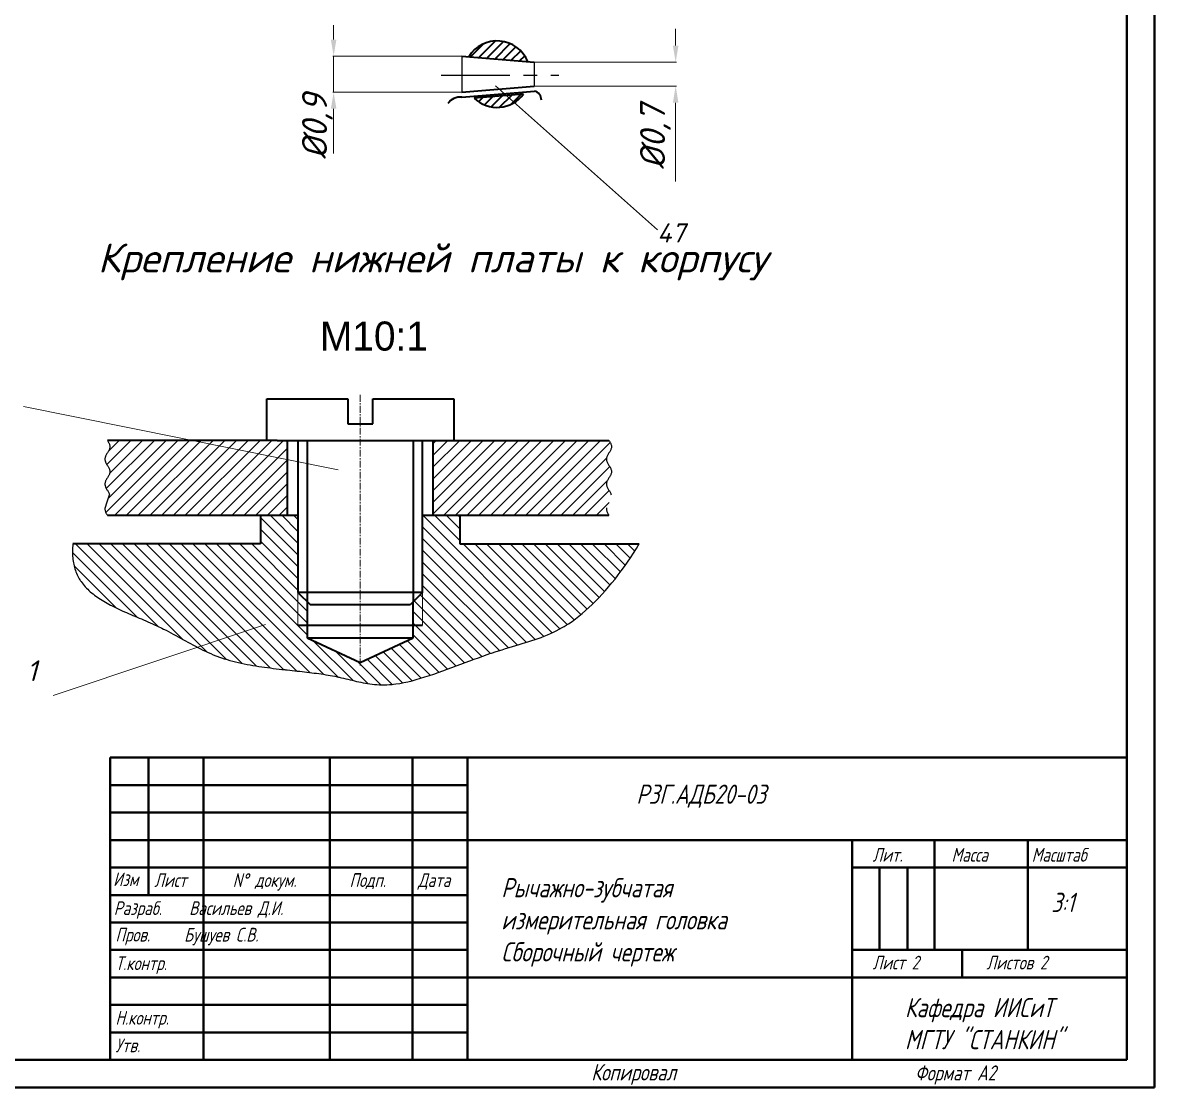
# Model space of a CAD drawing. Extents: x 1996 to 2593, y 74 to 494.
# Drawn here: x 2386.6 to 2592.5, y 73.6 to 267.3 of the extents above; entities that cross this region are included whole.
import ezdxf

# ---------------------------------------------------------------- set-up
doc = ezdxf.new("R2010")
doc.units = 0
doc.header["$MEASUREMENT"] = 0
for name, pattern in [('CENTER', [2, 1.25, -0.25, 0.25, -0.25]), ('THIN', [0]), ('WAVES', [0])]:
    doc.linetypes.add(name, pattern=pattern)
doc.layers.get('0').update_dxf_attribs({"linetype": 'CONTINUOUS'})
doc.layers.add('KONTUR', color=7, linetype='CONTINUOUS')
doc.layers.add('ОСНОВНОЙ', color=7, linetype='CONTINUOUS')
for name, color, linetype, lineweight in [('Основная', 7, 'CONTINUOUS', 40), ('текст', 7, 'CONTINUOUS', 30), ('тонкая', 7, 'CONTINUOUS', 20)]:
    doc.layers.add(name, color=color, linetype=linetype, lineweight=lineweight)
doc.styles.add('TEXT_4', font='', dxfattribs={"height": 3})
doc.styles.add('стиль1', font='romans.shx', dxfattribs={"width": 0.75, "oblique": 15, "height": 3.5})
doc.styles.get('TEXT_4').set_extended_font_data('T-FLEX Type A')

msp = doc.modelspace()

# ---------------------------------------------------------------- hatches: boundary and pattern name
at = {"lineweight": 35}
h = msp.add_hatch(dxfattribs=at)
h.set_pattern_fill('ANSI31', color=0, scale=9.066391, style=0)
h.set_pattern_definition([(45, (1441.4233, -140.569), (-0.8013633, 0.8013633), [])])
h.paths.add_polyline_path([(2467.79222, 261.10867), (2478.53914, 260.2119, 0.614475514)])
h.paths.add_polyline_path([(2477.76743, 254.30352), (2468.77902, 253.5535, 0.447914096)])

# ---------------------------------------------------------------- linework, layer by layer
at = {"color": 0, "lineweight": 15}
for p, q in [((2443.20696, 264.23635), (2443.20696, 266.84838)), ((2505.43705, 263.13571), (2505.43705, 266.15784)), ((2466.48007, 261.21422), (2443.07096, 261.21422)), ((2443.20696, 261.21422), (2443.20696, 254.66342)), ((2479.76465, 260.11358), (2505.57305, 260.11358)), ((2479.76465, 255.76405), (2505.57305, 255.76405)), ((2466.48007, 254.66342), (2443.07096, 254.66342)), ((2443.20696, 251.64129), (2443.20696, 243.48316)), ((2505.43705, 252.74192), (2505.43705, 238.42377))]:
    msp.add_line(p, q, dxfattribs=at)
at = {"color": 0, "lineweight": 35}
for p, q in [((2466.52729, 261.21422), (2479.71743, 260.11358)), ((2466.52729, 254.66342), (2479.71743, 255.76405)), ((2466.53787, 253.74637), (2479.72801, 254.84701)), ((2477.76743, 254.30352), (2468.77902, 253.5535))]:
    msp.add_line(p, q, dxfattribs=at)
at = {"color": 0}
for p, q in [((2466.52729, 261.21422), (2466.52729, 254.66342)), ((2479.71743, 260.11358), (2479.71743, 255.76405))]:
    msp.add_line(p, q, dxfattribs=at)
at = {"linetype": 'CENTER', "ltscale": 10}
msp.add_line((2462.75249, 257.73345), (2484.18068, 257.73345), dxfattribs=at)
at = {"lineweight": 15}
for p, q in [((2472.63982, 255.83515), (2502.11185, 229.5797)), ((2444.04, 185.93356), (2386.7989, 197.46528)), ((2430.80357, 157.79476), (2392.16811, 144.86464))]:
    msp.add_line(p, q, dxfattribs=at)
at = {"color": 7, "linetype": 'Continuous'}
for p, q in [((2395.69811, 171.48102), (2395.69101, 171.16124)), ((2395.69101, 171.16124), (2395.69132, 170.84537)), ((2395.71251, 171.80468), (2395.69811, 171.48102)), ((2395.73413, 172.1322), (2395.71251, 171.80468)), ((2395.75328, 172.3531), (2395.73413, 172.1322)), ((2395.76402, 172.46419), (2395.75328, 172.3531)), ((2497.74835, 170.76683), (2498.28698, 171.60699)), ((2498.28698, 171.60699), (2498.64212, 172.17689)), ((2498.64212, 172.17689), (2498.81867, 172.46419)), ((2395.69132, 170.84537), (2395.69914, 170.53341)), ((2395.69914, 170.53341), (2395.71457, 170.22541)), ((2395.71457, 170.22541), (2395.7377, 169.92138)), ((2395.7377, 169.92138), (2395.76864, 169.62134)), ((2395.76864, 169.62134), (2395.80749, 169.32531)), ((2395.80749, 169.32531), (2395.85434, 169.03332)), ((2395.85434, 169.03332), (2395.9093, 168.7454)), ((2496.0983, 168.34021), (2496.65386, 169.13286)), ((2496.65386, 169.13286), (2497.20393, 169.94193)), ((2497.20393, 169.94193), (2497.74835, 170.76683)), ((2395.9093, 168.7454), (2395.97245, 168.46155)), ((2395.97245, 168.46155), (2396.04392, 168.18181)), ((2396.04392, 168.18181), (2396.12378, 167.90619)), ((2396.12378, 167.90619), (2396.21214, 167.63473)), ((2396.21214, 167.63473), (2396.30911, 167.36744)), ((2396.30911, 167.36744), (2396.41478, 167.10434)), ((2396.41478, 167.10434), (2396.52925, 166.84546)), ((2396.52925, 166.84546), (2396.65261, 166.59082)), ((2494.40009, 166.06651), (2494.97127, 166.80646)), ((2494.97127, 166.80646), (2495.53738, 167.56455)), ((2495.53738, 167.56455), (2496.0983, 168.34021)), ((2396.65261, 166.59082), (2396.78498, 166.34044)), ((2396.78498, 166.34044), (2396.92644, 166.09434)), ((2396.92644, 166.09434), (2397.02688, 165.93315)), ((2397.02688, 165.93315), (2397.07865, 165.85327)), ((2397.07865, 165.85327), (2397.13319, 165.76913)), ((2397.13319, 165.76913), (2397.2457, 165.60243)), ((2397.2457, 165.60243), (2397.42447, 165.35712)), ((2397.42447, 165.35712), (2397.61291, 165.11647)), ((2397.61291, 165.11647), (2397.81069, 164.8804)), ((2397.81069, 164.8804), (2398.01748, 164.64885)), ((2493.24316, 164.64338), (2493.82401, 165.34529)), ((2493.82401, 165.34529), (2494.40009, 166.06651)), ((2398.01748, 164.64885), (2398.23297, 164.42173)), ((2398.23297, 164.42173), (2398.45682, 164.19897)), ((2398.45682, 164.19897), (2398.68872, 163.98051)), ((2398.68872, 163.98051), (2398.92833, 163.76626)), ((2398.92833, 163.76626), (2399.17533, 163.55615)), ((2399.17533, 163.55615), (2399.42939, 163.35012)), ((2399.42939, 163.35012), (2399.6902, 163.14808)), ((2399.6902, 163.14808), (2399.95742, 162.94997)), ((2399.95742, 162.94997), (2400.23073, 162.75571)), ((2400.23073, 162.75571), (2400.50981, 162.56522)), ((2491.4735, 162.65922), (2492.06776, 163.29977)), ((2492.06776, 163.29977), (2492.65769, 163.96134)), ((2492.65769, 163.96134), (2493.24316, 164.64338)), ((2400.50981, 162.56522), (2400.79432, 162.37843)), ((2400.79432, 162.37843), (2401.08395, 162.19528)), ((2401.08395, 162.19528), (2401.37836, 162.01568)), ((2401.37836, 162.01568), (2401.67724, 161.83956)), ((2401.67724, 161.83956), (2401.98026, 161.66686)), ((2401.98026, 161.66686), (2402.28709, 161.49748)), ((2402.28709, 161.49748), (2402.59741, 161.33137)), ((2402.59741, 161.33137), (2402.80639, 161.22276)), ((2402.80639, 161.22276), (2402.91136, 161.16897)), ((2402.91136, 161.16897), (2403.0313, 161.10751)), ((2403.0313, 161.10751), (2403.27241, 160.98595)), ((2403.27241, 160.98595), (2403.63761, 160.80727)), ((2403.63761, 160.80727), (2404.00618, 160.63184)), ((2404.00618, 160.63184), (2404.37794, 160.45925)), ((2489.05614, 160.31897), (2489.66624, 160.86959)), ((2489.66624, 160.86959), (2490.27259, 161.44356)), ((2490.27259, 161.44356), (2490.87506, 162.0403)), ((2490.87506, 162.0403), (2491.4735, 162.65922)), ((2404.37794, 160.45925), (2404.75275, 160.28911)), ((2404.75275, 160.28911), (2405.13041, 160.12101)), ((2405.13041, 160.12101), (2405.51078, 159.95453)), ((2405.51078, 159.95453), (2405.89368, 159.78927)), ((2405.89368, 159.78927), (2406.27893, 159.62483)), ((2406.27893, 159.62483), (2406.66639, 159.4608)), ((2406.66639, 159.4608), (2407.05586, 159.29677)), ((2407.05586, 159.29677), (2407.4472, 159.13234)), ((2407.4472, 159.13234), (2407.84023, 158.9671)), ((2407.84023, 158.9671), (2408.23479, 158.80064)), ((2408.23479, 158.80064), (2408.6307, 158.63255)), ((2408.6307, 158.63255), (2409.02779, 158.46244)), ((2486.58133, 158.36149), (2487.20491, 158.81295)), ((2487.20491, 158.81295), (2487.82533, 159.29007)), ((2487.82533, 159.29007), (2488.44246, 159.79227)), ((2488.44246, 159.79227), (2489.05614, 160.31897)), ((2409.02779, 158.46244), (2409.42591, 158.28988)), ((2409.42591, 158.28988), (2409.82488, 158.11449)), ((2409.82488, 158.11449), (2410.22454, 157.93585)), ((2410.22454, 157.93585), (2410.62472, 157.75354)), ((2410.62472, 157.75354), (2411.02524, 157.56718)), ((2411.02524, 157.56718), (2411.42595, 157.37635)), ((2411.42595, 157.37635), (2411.6931, 157.24588)), ((2411.6931, 157.24588), (2411.82664, 157.17976)), ((2411.82664, 157.17976), (2411.97284, 157.10738)), ((2411.97284, 157.10738), (2412.26516, 156.96052)), ((2412.26516, 156.96052), (2412.70368, 156.73459)), ((2412.70368, 156.73459), (2413.14242, 156.50372)), ((2413.14242, 156.50372), (2413.58159, 156.2686)), ((2483.17864, 156.38418), (2483.71933, 156.64829)), ((2483.71933, 156.64829), (2484.25709, 156.92795)), ((2484.25709, 156.92795), (2484.79227, 157.22448)), ((2484.79227, 157.22448), (2485.14754, 157.43427)), ((2485.14754, 157.43427), (2485.32486, 157.54242)), ((2485.32486, 157.54242), (2485.53512, 157.67066)), ((2485.53512, 157.67066), (2485.95475, 157.93627)), ((2485.95475, 157.93627), (2486.58133, 158.36149)), ((2413.58159, 156.2686), (2414.02141, 156.02994)), ((2414.02141, 156.02994), (2414.46207, 155.78842)), ((2414.46207, 155.78842), (2414.90379, 155.54475)), ((2414.90379, 155.54475), (2415.34676, 155.29961)), ((2415.34676, 155.29961), (2415.7912, 155.0537)), ((2415.7912, 155.0537), (2416.23731, 154.80772)), ((2416.23731, 154.80772), (2416.68529, 154.56236)), ((2416.68529, 154.56236), (2417.13536, 154.31832)), ((2477.53782, 154.31051), (2478.12603, 154.49108)), ((2478.12603, 154.49108), (2478.70798, 154.67412)), ((2478.70798, 154.67412), (2479.28402, 154.86093)), ((2479.28402, 154.86093), (2479.85448, 155.05282)), ((2479.85448, 155.05282), (2480.4197, 155.2511)), ((2480.4197, 155.2511), (2480.97999, 155.45708)), ((2480.97999, 155.45708), (2481.5357, 155.67207)), ((2481.5357, 155.67207), (2482.08716, 155.89738)), ((2482.08716, 155.89738), (2482.63469, 156.13431)), ((2482.63469, 156.13431), (2483.17864, 156.38418)), ((2417.13536, 154.31832), (2417.58772, 154.07629)), ((2417.58772, 154.07629), (2418.04257, 153.83697)), ((2418.04257, 153.83697), (2418.50012, 153.60105)), ((2418.50012, 153.60105), (2418.96057, 153.36923)), ((2418.96057, 153.36923), (2419.42414, 153.14221)), ((2419.42414, 153.14221), (2419.89103, 152.92067)), ((2419.89103, 152.92067), (2420.36144, 152.70532)), ((2420.36144, 152.70532), (2420.83559, 152.49684)), ((2420.83559, 152.49684), (2421.31366, 152.29594)), ((2471.13859, 152.31789), (2471.652, 152.49324)), ((2471.652, 152.49324), (2471.9066, 152.57857)), ((2471.9066, 152.57857), (2472.12797, 152.65276)), ((2472.12797, 152.65276), (2472.56754, 152.79762)), ((2472.56754, 152.79762), (2473.21766, 153.00559)), ((2473.21766, 153.00559), (2473.85887, 153.20555)), ((2473.85887, 153.20555), (2474.49152, 153.39882)), ((2474.49152, 153.39882), (2475.11593, 153.5867)), ((2475.11593, 153.5867), (2475.73243, 153.7705)), ((2475.73243, 153.7705), (2476.34136, 153.95153)), ((2476.34136, 153.95153), (2476.94305, 154.1311)), ((2476.94305, 154.1311), (2477.53782, 154.31051)), ((2421.31366, 152.29594), (2421.79589, 152.10331)), ((2421.79589, 152.10331), (2422.12027, 151.98087)), ((2422.12027, 151.98087), (2422.28321, 151.92125)), ((2422.28321, 151.92125), (2422.44985, 151.86029)), ((2422.44985, 151.86029), (2422.78469, 151.74174)), ((2422.78469, 151.74174), (2423.29136, 151.57362)), ((2423.29136, 151.57362), (2423.80206, 151.4148)), ((2423.80206, 151.4148), (2424.31641, 151.26489)), ((2424.31641, 151.26489), (2424.83407, 151.12348)), ((2424.83407, 151.12348), (2425.35465, 150.99019)), ((2425.35465, 150.99019), (2425.87779, 150.8646)), ((2425.87779, 150.8646), (2426.40312, 150.74633)), ((2426.40312, 150.74633), (2426.93028, 150.63498)), ((2426.93028, 150.63498), (2427.4589, 150.53014)), ((2427.4589, 150.53014), (2427.98861, 150.43141)), ((2427.98861, 150.43141), (2428.51905, 150.33841)), ((2428.51905, 150.33841), (2429.04985, 150.25073)), ((2465.51215, 150.24583), (2466.33129, 150.55304)), ((2466.33129, 150.55304), (2467.14766, 150.85974)), ((2467.14766, 150.85974), (2467.95985, 151.16399)), ((2467.95985, 151.16399), (2468.76645, 151.46387)), ((2468.76645, 151.46387), (2469.56605, 151.75744)), ((2469.56605, 151.75744), (2470.35723, 152.04275)), ((2470.35723, 152.04275), (2471.13859, 152.31789)), ((2429.04985, 150.25073), (2429.58064, 150.16797)), ((2429.58064, 150.16797), (2430.11105, 150.08974)), ((2430.11105, 150.08974), (2430.64072, 150.01563)), ((2430.64072, 150.01563), (2431.16928, 149.94525)), ((2431.16928, 149.94525), (2431.69636, 149.8782)), ((2431.69636, 149.8782), (2432.22161, 149.81408)), ((2432.22161, 149.81408), (2432.74464, 149.75249)), ((2432.74464, 149.75249), (2433.26509, 149.69304)), ((2433.26509, 149.69304), (2433.7826, 149.63532)), ((2433.7826, 149.63532), (2434.1254, 149.59774)), ((2434.1254, 149.59774), (2434.29618, 149.5791)), ((2434.29618, 149.5791), (2434.4508, 149.56223)), ((2434.4508, 149.56223), (2434.75902, 149.52875)), ((2434.75902, 149.52875), (2435.21837, 149.47908)), ((2435.21837, 149.47908), (2435.67477, 149.42976)), ((2435.67477, 149.42976), (2436.12825, 149.3806)), ((2436.12825, 149.3806), (2436.57885, 149.33137)), ((2436.57885, 149.33137), (2437.02658, 149.28186)), ((2437.02658, 149.28186), (2437.4715, 149.23188)), ((2437.4715, 149.23188), (2437.91361, 149.18122)), ((2437.91361, 149.18122), (2438.35297, 149.12965)), ((2438.35297, 149.12965), (2438.7896, 149.07698)), ((2438.7896, 149.07698), (2439.22353, 149.02301)), ((2439.22353, 149.02301), (2439.6548, 148.96751)), ((2439.6548, 148.96751), (2440.08343, 148.91028)), ((2440.08343, 148.91028), (2440.50946, 148.85111)), ((2440.50946, 148.85111), (2440.93291, 148.78981)), ((2440.93291, 148.78981), (2441.35383, 148.72614)), ((2441.35383, 148.72614), (2441.77224, 148.65992)), ((2441.77224, 148.65992), (2442.18818, 148.59093)), ((2442.18818, 148.59093), (2442.60167, 148.51896)), ((2442.60167, 148.51896), (2443.01274, 148.44381)), ((2443.01274, 148.44381), (2443.42144, 148.36526)), ((2443.42144, 148.36526), (2443.82779, 148.28311)), ((2443.82779, 148.28311), (2444.09714, 148.2258)), ((2459.8194, 148.24359), (2460.61835, 148.5002)), ((2460.61835, 148.5002), (2461.42442, 148.76985)), ((2461.42442, 148.76985), (2462.2362, 149.05059)), ((2462.2362, 149.05059), (2463.05227, 149.34049)), ((2463.05227, 149.34049), (2463.87123, 149.63762)), ((2463.87123, 149.63762), (2464.69166, 149.94005)), ((2464.69166, 149.94005), (2465.51215, 150.24583)), ((2444.09714, 148.2258), (2444.23144, 148.19648)), ((2444.23144, 148.19648), (2444.36359, 148.16762)), ((2444.36359, 148.16762), (2444.62715, 148.10862)), ((2444.62715, 148.10862), (2445.02081, 148.01707)), ((2445.02081, 148.01707), (2445.41334, 147.92332)), ((2445.41334, 147.92332), (2445.80527, 147.82823)), ((2445.80527, 147.82823), (2446.19715, 147.73264)), ((2446.19715, 147.73264), (2446.5895, 147.63741)), ((2446.5895, 147.63741), (2446.98288, 147.54337)), ((2446.98288, 147.54337), (2447.37781, 147.45138)), ((2447.37781, 147.45138), (2447.77484, 147.36229)), ((2447.77484, 147.36229), (2448.17451, 147.27695)), ((2448.17451, 147.27695), (2448.57735, 147.1962)), ((2448.57735, 147.1962), (2448.98391, 147.12089)), ((2448.98391, 147.12089), (2449.39472, 147.05187)), ((2449.39472, 147.05187), (2449.81032, 146.98999)), ((2449.81032, 146.98999), (2450.23125, 146.9361)), ((2450.23125, 146.9361), (2450.65805, 146.89105)), ((2450.65805, 146.89105), (2451.09125, 146.85568)), ((2451.09125, 146.85568), (2451.53141, 146.83084)), ((2451.53141, 146.83084), (2451.97904, 146.81739)), ((2451.97904, 146.81739), (2452.43471, 146.81616)), ((2452.43471, 146.81616), (2452.89893, 146.82802)), ((2452.89893, 146.82802), (2453.37226, 146.8538)), ((2453.37226, 146.8538), (2453.69424, 146.88084)), ((2453.69424, 146.88084), (2453.85692, 146.89696)), ((2453.85692, 146.89696), (2454.084, 146.91947)), ((2454.084, 146.91947), (2454.54476, 146.97462)), ((2454.54476, 146.97462), (2455.25432, 147.08586)), ((2455.25432, 147.08586), (2455.98089, 147.22367)), ((2455.98089, 147.22367), (2456.72305, 147.38612)), ((2456.72305, 147.38612), (2457.47939, 147.57127)), ((2457.47939, 147.57127), (2458.24851, 147.77718)), ((2458.24851, 147.77718), (2459.02898, 148.00194)), ((2459.02898, 148.00194), (2459.8194, 148.24359))]:
    msp.add_line(p, q, dxfattribs=at)
at = {"lineweight": 40}
for p, q in [((2467.53772, 128.56982), (2402.53772, 128.56982)), ((2467.53772, 123.56982), (2402.53772, 123.56982)), ((2467.53772, 113.56982), (2402.53772, 113.56982)), ((2467.53772, 108.56982), (2402.53772, 108.56982)), ((2537.53772, 78.56982), (2537.53772, 78.56982))]:
    msp.add_line(p, q, dxfattribs=at)
at = {"color": 0, "lineweight": 35}
for centre, radius, start, end in [((2472.93859, 257.93882), 6.04426, 22.0906591, 148.3694854), ((2466.21819, 251.11012), 2.65557, 83.0857804, 146.7675904), ((2472.93859, 257.93882), 6.04426, 226.5133672, 323.0264883), ((2479.3741, 253.24934), 1.6364, 358.0131785, 77.5099086)]:
    msp.add_arc(centre, radius, start, end, dxfattribs=at)
at = {"color": 0, "lineweight": 15}
for points in [[(2442.70327, 264.23635), (2443.71065, 264.23635), (2443.20696, 261.21422)], [(2504.93336, 263.13571), (2505.94074, 263.13571), (2505.43705, 260.11358)], [(2504.93336, 252.74192), (2505.94074, 252.74192), (2505.43705, 255.76405)], [(2442.70327, 251.64129), (2443.71065, 251.64129), (2443.20696, 254.66342)]]:
    msp.add_solid(points, dxfattribs=at)
at = {"layer": 'KONTUR', "lineweight": 40}
for p, q in [((2592.53772, 493.56982), (2592.53772, 73.56982)), ((2592.53772, 73.56982), (1995.53772, 73.56982))]:
    msp.add_line(p, q, dxfattribs=at)
at = {"layer": 'Основная', "lineweight": 40}
for p, q in [((2587.53772, 78.56982), (2587.53772, 488.56982)), ((2587.53772, 133.56982), (2402.53772, 133.56982)), ((2442.53772, 78.56982), (2442.53772, 133.56982)), ((2457.53772, 133.56982), (2457.53772, 78.56982)), ((2467.53772, 133.56982), (2467.53772, 78.56982)), ((2402.53772, 118.56982), (2587.53772, 118.56982)), ((2537.53772, 118.56982), (2537.53772, 78.56982)), ((2552.53772, 118.56982), (2552.53772, 98.56982)), ((2569.53772, 118.56982), (2569.53772, 98.56982)), ((2537.53772, 113.56982), (2587.53772, 113.56982)), ((2587.53772, 98.56982), (2537.53772, 98.56982)), ((2557.53772, 98.56982), (2557.53772, 93.56982)), ((2587.53772, 93.56982), (2467.53772, 93.56982)), ((2587.53772, 78.56982), (2003.53772, 78.56982))]:
    msp.add_line(p, q, dxfattribs=at)
at = {"layer": 'Основная'}
for p, q in [((2402.53772, 133.56982), (2402.53772, 78.56982)), ((2409.53772, 108.56982), (2409.53772, 133.56982)), ((2419.53772, 133.56982), (2419.53772, 78.56982))]:
    msp.add_line(p, q, dxfattribs=at)
at = {"layer": 'ОСНОВНОЙ', "color": 7, "linetype": 'Continuous', "lineweight": 35}
for p, q in [((2431.04739, 198.83227), (2445.78028, 198.83227)), ((2431.04739, 191.27695), (2431.04739, 198.83227)), ((2445.78028, 198.83227), (2445.78028, 194.29908)), ((2450.31347, 198.83227), (2465.04636, 198.83227)), ((2450.31347, 194.29908), (2450.31347, 198.83227)), ((2465.04636, 198.83227), (2465.04636, 191.27695)), ((2445.78028, 194.29908), (2450.31347, 194.29908)), ((2432.93622, 191.27695), (2402.03494, 191.27695)), ((2432.93622, 191.27695), (2463.15753, 191.27695)), ((2434.82506, 177.67736), (2434.82506, 191.27695)), ((2436.71389, 191.27695), (2436.71389, 163.62445)), ((2459.37987, 163.62445), (2459.37987, 191.27695)), ((2461.2687, 191.27695), (2461.2687, 177.67736)), ((2463.15753, 191.27695), (2493.30328, 191.27695)), ((2402.03494, 177.67736), (2429.91409, 177.67736)), ((2429.91409, 177.67736), (2432.93622, 177.67736)), ((2429.91409, 177.67736), (2429.91409, 172.46419)), ((2432.93622, 177.67736), (2436.71389, 177.67736)), ((2459.37987, 177.67736), (2463.15753, 177.67736)), ((2463.15753, 177.67736), (2466.17966, 177.67736)), ((2466.17966, 177.67736), (2493.30328, 177.67736)), ((2466.17966, 177.67736), (2466.17966, 172.46419)), ((2429.91409, 172.46419), (2395.76402, 172.46419)), ((2466.17966, 172.46419), (2498.81867, 172.46419)), ((2459.37987, 163.62445), (2436.71389, 163.62445)), ((2436.71389, 163.62445), (2438.98049, 161.35786)), ((2459.37987, 163.62445), (2457.11327, 161.35786)), ((2438.41384, 161.92451), (2438.41384, 155.38915)), ((2457.11327, 161.35786), (2438.98049, 161.35786)), ((2457.67992, 155.38915), (2457.67992, 161.92451)), ((2438.41384, 155.38915), (2448.04688, 150.89719)), ((2438.41384, 155.38915), (2457.67992, 155.38915)), ((2448.04688, 150.89719), (2457.67992, 155.38915))]:
    msp.add_line(p, q, dxfattribs=at)
at = {"layer": 'ОСНОВНОЙ', "color": 7, "linetype": 'CENTER', "lineweight": 15}
msp.add_line((2448.04688, 199.58781), (2448.04688, 150.14165), dxfattribs=at)
at = {"layer": 'ОСНОВНОЙ', "color": 7, "linetype": 'Continuous'}
for p, q in [((2401.74974, 178.16995), (2414.85674, 191.27695)), ((2401.83915, 182.53329), (2410.58281, 191.27695)), ((2401.93559, 186.90367), (2406.30887, 191.27695)), ((2402.15004, 180.70721), (2412.71977, 191.27695)), ((2402.23447, 189.33951), (2404.1719, 191.27695)), ((2402.43861, 185.26972), (2408.44584, 191.27695)), ((2403.39413, 177.67736), (2416.99371, 191.27695)), ((2405.53109, 177.67736), (2419.13068, 191.27695)), ((2407.66806, 177.67736), (2421.26765, 191.27695)), ((2409.80503, 177.67736), (2423.40462, 191.27695)), ((2411.942, 177.67736), (2425.54159, 191.27695)), ((2414.07897, 177.67736), (2427.67856, 191.27695)), ((2416.21594, 177.67736), (2429.81553, 191.27695)), ((2418.35291, 177.67736), (2431.9525, 191.27695)), ((2420.48988, 177.67736), (2434.08946, 191.27695)), ((2422.62685, 177.67736), (2434.82506, 189.87557)), ((2461.2687, 188.53862), (2464.00703, 191.27695)), ((2461.2687, 186.40165), (2466.144, 191.27695)), ((2461.2687, 184.26468), (2468.28097, 191.27695)), ((2461.2687, 182.12771), (2470.41794, 191.27695)), ((2461.2687, 179.99074), (2472.5549, 191.27695)), ((2461.2687, 177.85377), (2474.69187, 191.27695)), ((2461.2687, 190.67558), (2461.87006, 191.27695)), ((2463.22926, 177.67736), (2476.82884, 191.27695)), ((2465.36622, 177.67736), (2478.96581, 191.27695)), ((2467.50319, 177.67736), (2481.10278, 191.27695)), ((2469.64016, 177.67736), (2483.23975, 191.27695)), ((2471.77713, 177.67736), (2485.37672, 191.27695)), ((2473.9141, 177.67736), (2487.51369, 191.27695)), ((2476.05107, 177.67736), (2489.65066, 191.27695)), ((2478.18804, 177.67736), (2491.78763, 191.27695)), ((2480.32501, 177.67736), (2493.53541, 190.88776)), ((2424.76382, 177.67736), (2434.82506, 187.7423)), ((2482.46198, 177.67736), (2492.86937, 188.08475)), ((2426.90078, 177.67736), (2434.82506, 185.60163)), ((2484.59894, 177.67736), (2493.44159, 186.52)), ((2429.03775, 177.67736), (2434.82506, 183.46466)), ((2486.73591, 177.67736), (2492.99522, 183.93667)), ((2431.17472, 177.67736), (2434.82506, 181.32769)), ((2431.17472, 177.67736), (2434.82506, 181.32769)), ((2488.87288, 177.67736), (2493.34285, 182.14732)), ((2433.31169, 177.67736), (2434.82506, 179.19073)), ((2491.00985, 177.67736), (2493.34814, 180.01565)), ((2436.71389, 170.45991), (2429.91409, 177.2597)), ((2436.71389, 172.59688), (2431.63341, 177.67736)), ((2436.71389, 174.73385), (2433.77037, 177.67736)), ((2436.71389, 176.87082), (2435.90734, 177.67736)), ((2481.45176, 155.6396), (2459.414, 177.67736)), ((2466.17966, 173.04867), (2461.55097, 177.67736)), ((2466.17966, 175.18564), (2463.68794, 177.67736)), ((2466.17966, 177.32261), (2465.82491, 177.67736)), ((2493.14682, 177.67736), (2493.24306, 177.7736)), ((2436.71389, 168.32294), (2429.91409, 175.12273)), ((2479.88934, 155.06505), (2459.37987, 175.57453)), ((2436.71389, 166.18597), (2429.91409, 172.98576)), ((2478.27841, 154.53901), (2459.37987, 173.43756)), ((2411.24659, 157.46177), (2396.24417, 172.46419)), ((2415.79214, 155.05318), (2398.38114, 172.46419)), ((2420.20566, 152.77663), (2400.51811, 172.46419)), ((2423.66041, 151.45885), (2402.65508, 172.46419)), ((2426.53849, 150.71774), (2404.79205, 172.46419)), ((2429.15958, 150.23362), (2406.92902, 172.46419)), ((2431.6455, 149.88467), (2409.06598, 172.46419)), ((2434.0625, 149.60463), (2411.20295, 172.46419)), ((2436.45973, 149.34438), (2413.33992, 172.46419)), ((2438.87467, 149.0664), (2415.47689, 172.46419)), ((2441.35156, 148.72649), (2417.61386, 172.46419)), ((2443.96004, 148.25497), (2419.75083, 172.46419)), ((2438.41384, 155.93815), (2421.8878, 172.46419)), ((2438.41384, 158.07512), (2424.02477, 172.46419)), ((2438.41384, 160.21208), (2426.16174, 172.46419)), ((2436.71389, 164.049), (2428.2987, 172.46419)), ((2476.63985, 154.04061), (2459.37987, 171.30059)), ((2482.94944, 156.27889), (2466.76414, 172.46419)), ((2484.37308, 156.99222), (2468.90111, 172.46419)), ((2485.71669, 157.78558), (2471.03808, 172.46419)), ((2486.98529, 158.65395), (2473.17505, 172.46419)), ((2488.18966, 159.58655), (2475.31202, 172.46419)), ((2489.33896, 160.57421), (2477.44899, 172.46419)), ((2490.44039, 161.60976), (2479.58596, 172.46419)), ((2491.49967, 162.68744), (2481.72293, 172.46419)), ((2492.51866, 163.80542), (2483.8599, 172.46419)), ((2493.5033, 164.95775), (2485.99687, 172.46419)), ((2494.45734, 166.14068), (2488.13383, 172.46419)), ((2495.38051, 167.35448), (2490.2708, 172.46419)), ((2496.27691, 168.59505), (2492.40777, 172.46419)), ((2497.14851, 169.86042), (2494.54474, 172.46419)), ((2497.99474, 171.15115), (2496.68171, 172.46419)), ((2407.43314, 159.13825), (2395.69129, 170.8801)), ((2474.9936, 153.54989), (2459.37987, 169.16362)), ((2403.61714, 160.81728), (2395.97234, 168.46208)), ((2473.35736, 153.04916), (2459.37987, 167.02665)), ((2471.74511, 152.52444), (2459.37987, 164.88968)), ((2470.1607, 151.97188), (2458.944, 163.18858)), ((2468.59535, 151.40026), (2457.87551, 162.1201)), ((2467.03953, 150.81912), (2457.67992, 160.17872)), ((2465.4857, 150.23597), (2457.67992, 158.04175)), ((2446.75387, 147.59812), (2439.44252, 154.90947)), ((2462.35496, 149.09278), (2456.57419, 154.87354)), ((2463.92665, 149.65805), (2457.67992, 155.90479)), ((2449.44449, 147.04446), (2443.44664, 153.04231)), ((2457.46828, 147.56855), (2452.20205, 152.83478)), ((2459.13841, 148.03539), (2453.65943, 153.51436)), ((2460.76238, 148.54838), (2455.11681, 154.19395)), ((2451.80325, 146.82267), (2447.45076, 151.17516)), ((2453.86512, 146.89777), (2449.28729, 151.4756)), ((2455.72477, 147.17509), (2450.74467, 152.15519))]:
    msp.add_line(p, q, dxfattribs=at)
at = {"layer": 'ОСНОВНОЙ', "color": 7, "linetype": 'WAVES'}
for p, q in [((2402.03494, 191.27695), (2402.10586, 191.16362)), ((2402.10586, 191.16362), (2402.17502, 191.05029)), ((2402.17502, 191.05029), (2402.24074, 190.93696)), ((2402.24074, 190.93696), (2402.3014, 190.82363)), ((2402.3014, 189.46367), (2402.24074, 189.35034)), ((2402.3014, 190.82363), (2402.35549, 190.7103)), ((2402.35549, 189.577), (2402.3014, 189.46367)), ((2402.35549, 190.7103), (2402.40168, 190.59697)), ((2402.40168, 189.69033), (2402.35549, 189.577)), ((2402.40168, 190.59697), (2402.43885, 190.48364)), ((2402.43885, 189.80366), (2402.40168, 189.69033)), ((2402.43885, 190.48364), (2402.46607, 190.37031)), ((2402.46607, 189.91699), (2402.43885, 189.80366)), ((2402.46607, 190.37031), (2402.48268, 190.25698)), ((2402.48268, 190.03032), (2402.46607, 189.91699)), ((2402.48268, 190.25698), (2402.48826, 190.14365)), ((2402.48826, 190.14365), (2402.48268, 190.03032)), ((2493.30328, 191.27695), (2493.37419, 191.16362)), ((2493.37419, 191.16362), (2493.44336, 191.05029)), ((2493.44336, 191.05029), (2493.50908, 190.93696)), ((2493.50908, 190.93696), (2493.56973, 190.82363)), ((2493.56973, 189.46367), (2493.50908, 189.35034)), ((2493.56973, 190.82363), (2493.62383, 190.7103)), ((2493.62383, 189.577), (2493.56973, 189.46367)), ((2493.62383, 190.7103), (2493.67002, 190.59697)), ((2493.67002, 189.69033), (2493.62383, 189.577)), ((2493.67002, 190.59697), (2493.70719, 190.48364)), ((2493.70719, 189.80366), (2493.67002, 189.69033)), ((2493.70719, 190.48364), (2493.73441, 190.37031)), ((2493.73441, 189.91699), (2493.70719, 189.80366)), ((2493.73441, 190.37031), (2493.75102, 190.25698)), ((2493.75102, 190.03032), (2493.73441, 189.91699)), ((2493.75102, 190.25698), (2493.7566, 190.14365)), ((2493.7566, 190.14365), (2493.75102, 190.03032)), ((2401.5872, 187.99038), (2401.58162, 187.87705)), ((2401.58162, 187.87705), (2401.5872, 187.76372)), ((2401.60381, 188.10371), (2401.5872, 187.99038)), ((2401.5872, 187.76372), (2401.60381, 187.65039)), ((2401.63103, 188.21704), (2401.60381, 188.10371)), ((2401.60381, 187.65039), (2401.63103, 187.53706)), ((2401.6682, 188.33037), (2401.63103, 188.21704)), ((2401.63103, 187.53706), (2401.6682, 187.42373)), ((2401.7144, 188.4437), (2401.6682, 188.33037)), ((2401.6682, 187.42373), (2401.7144, 187.3104)), ((2401.76849, 188.55703), (2401.7144, 188.4437)), ((2401.82914, 188.67036), (2401.76849, 188.55703)), ((2401.89486, 188.78369), (2401.82914, 188.67036)), ((2401.96403, 188.89702), (2401.89486, 188.78369)), ((2402.03494, 189.01035), (2401.96403, 188.89702)), ((2402.10586, 189.12368), (2402.03494, 189.01035)), ((2402.17502, 189.23701), (2402.10586, 189.12368)), ((2402.24074, 189.35034), (2402.17502, 189.23701)), ((2492.85554, 187.99038), (2492.84996, 187.87705)), ((2492.84996, 187.87705), (2492.85554, 187.76372)), ((2492.87215, 188.10371), (2492.85554, 187.99038)), ((2492.85554, 187.76372), (2492.87215, 187.65039)), ((2492.89937, 188.21704), (2492.87215, 188.10371)), ((2492.87215, 187.65039), (2492.89937, 187.53706)), ((2492.93654, 188.33037), (2492.89937, 188.21704)), ((2492.89937, 187.53706), (2492.93654, 187.42373)), ((2492.98273, 188.4437), (2492.93654, 188.33037)), ((2492.93654, 187.42373), (2492.98273, 187.3104)), ((2493.03683, 188.55703), (2492.98273, 188.4437)), ((2493.09748, 188.67036), (2493.03683, 188.55703)), ((2493.1632, 188.78369), (2493.09748, 188.67036)), ((2493.23237, 188.89702), (2493.1632, 188.78369)), ((2493.30328, 189.01035), (2493.23237, 188.89702)), ((2493.37419, 189.12368), (2493.30328, 189.01035)), ((2493.44336, 189.23701), (2493.37419, 189.12368)), ((2493.50908, 189.35034), (2493.44336, 189.23701)), ((2401.7144, 187.3104), (2401.76849, 187.19707)), ((2401.76849, 187.19707), (2401.82914, 187.08374)), ((2401.82914, 187.08374), (2401.89486, 186.97041)), ((2401.89486, 186.97041), (2401.96403, 186.85708)), ((2401.96403, 186.85708), (2402.03494, 186.74375)), ((2402.03494, 186.74375), (2402.10586, 186.63042)), ((2402.10586, 186.63042), (2402.17502, 186.51709)), ((2402.17502, 186.51709), (2402.24074, 186.40376)), ((2402.24074, 186.40376), (2402.3014, 186.29043)), ((2402.3014, 186.29043), (2402.35549, 186.1771)), ((2402.35549, 186.1771), (2402.40168, 186.06377)), ((2402.40168, 186.06377), (2402.43885, 185.95044)), ((2402.43885, 185.95044), (2402.46607, 185.83711)), ((2402.46607, 185.38379), (2402.43885, 185.27046)), ((2402.46607, 185.83711), (2402.48268, 185.72378)), ((2402.48268, 185.49712), (2402.46607, 185.38379)), ((2402.48268, 185.72378), (2402.48826, 185.61045)), ((2402.48826, 185.61045), (2402.48268, 185.49712)), ((2492.98273, 187.3104), (2493.03683, 187.19707)), ((2493.03683, 187.19707), (2493.09748, 187.08374)), ((2493.09748, 187.08374), (2493.1632, 186.97041)), ((2493.1632, 186.97041), (2493.23237, 186.85708)), ((2493.23237, 186.85708), (2493.30328, 186.74375)), ((2493.30328, 186.74375), (2493.37419, 186.63042)), ((2493.37419, 186.63042), (2493.44336, 186.51709)), ((2493.44336, 186.51709), (2493.50908, 186.40376)), ((2493.50908, 186.40376), (2493.56973, 186.29043)), ((2493.56973, 186.29043), (2493.62383, 186.1771)), ((2493.62383, 186.1771), (2493.67002, 186.06377)), ((2493.67002, 186.06377), (2493.70719, 185.95044)), ((2493.70719, 185.95044), (2493.73441, 185.83711)), ((2493.73441, 185.38379), (2493.70719, 185.27046)), ((2493.73441, 185.83711), (2493.75102, 185.72378)), ((2493.75102, 185.49712), (2493.73441, 185.38379)), ((2493.75102, 185.72378), (2493.7566, 185.61045)), ((2493.7566, 185.61045), (2493.75102, 185.49712)), ((2401.5872, 183.45718), (2401.58162, 183.34385)), ((2401.58162, 183.34385), (2401.5872, 183.23052)), ((2401.60381, 183.57051), (2401.5872, 183.45718)), ((2401.63103, 183.68384), (2401.60381, 183.57051)), ((2401.6682, 183.79717), (2401.63103, 183.68384)), ((2401.7144, 183.9105), (2401.6682, 183.79717)), ((2401.76849, 184.02383), (2401.7144, 183.9105)), ((2401.82914, 184.13716), (2401.76849, 184.02383)), ((2401.89486, 184.25049), (2401.82914, 184.13716)), ((2401.96403, 184.36382), (2401.89486, 184.25049)), ((2402.03494, 184.47715), (2401.96403, 184.36382)), ((2402.10586, 184.59048), (2402.03494, 184.47715)), ((2402.17502, 184.70381), (2402.10586, 184.59048)), ((2402.24074, 184.81714), (2402.17502, 184.70381)), ((2402.3014, 184.93047), (2402.24074, 184.81714)), ((2402.35549, 185.0438), (2402.3014, 184.93047)), ((2402.40168, 185.15713), (2402.35549, 185.0438)), ((2402.43885, 185.27046), (2402.40168, 185.15713)), ((2492.85554, 183.45718), (2492.84996, 183.34385)), ((2492.84996, 183.34385), (2492.85554, 183.23052)), ((2492.87215, 183.57051), (2492.85554, 183.45718)), ((2492.89937, 183.68384), (2492.87215, 183.57051)), ((2492.93654, 183.79717), (2492.89937, 183.68384)), ((2492.98273, 183.9105), (2492.93654, 183.79717)), ((2493.03683, 184.02383), (2492.98273, 183.9105)), ((2493.09748, 184.13716), (2493.03683, 184.02383)), ((2493.1632, 184.25049), (2493.09748, 184.13716)), ((2493.23237, 184.36382), (2493.1632, 184.25049)), ((2493.30328, 184.47715), (2493.23237, 184.36382)), ((2493.37419, 184.59048), (2493.30328, 184.47715)), ((2493.44336, 184.70381), (2493.37419, 184.59048)), ((2493.50908, 184.81714), (2493.44336, 184.70381)), ((2493.56973, 184.93047), (2493.50908, 184.81714)), ((2493.62383, 185.0438), (2493.56973, 184.93047)), ((2493.67002, 185.15713), (2493.62383, 185.0438)), ((2493.70719, 185.27046), (2493.67002, 185.15713)), ((2401.5872, 183.23052), (2401.60381, 183.11719)), ((2401.60381, 183.11719), (2401.63103, 183.00387)), ((2401.63103, 183.00387), (2401.6682, 182.89054)), ((2401.6682, 182.89054), (2401.7144, 182.77721)), ((2401.7144, 182.77721), (2401.76849, 182.66388)), ((2401.76849, 182.66388), (2401.82914, 182.55055)), ((2401.82914, 182.55055), (2401.89486, 182.43722)), ((2401.89486, 182.43722), (2401.96403, 182.32389)), ((2402.40168, 181.53058), (2401.95883, 180.08159)), ((2401.96403, 182.32389), (2402.03494, 182.21056)), ((2402.03494, 182.21056), (2402.10586, 182.09723)), ((2402.10586, 182.09723), (2402.17502, 181.9839)), ((2402.17502, 181.9839), (2402.24074, 181.87057)), ((2402.24074, 181.87057), (2402.3014, 181.75724)), ((2402.3014, 181.75724), (2402.35549, 181.64391)), ((2402.35549, 181.64391), (2402.40168, 181.53058)), ((2492.85554, 183.23052), (2492.87215, 183.11719)), ((2492.87215, 183.11719), (2492.89937, 183.00387)), ((2492.89937, 183.00387), (2492.93654, 182.89054)), ((2492.93654, 182.89054), (2492.98273, 182.77721)), ((2492.98273, 182.77721), (2493.03683, 182.66388)), ((2493.03683, 182.66388), (2493.09748, 182.55055)), ((2493.09748, 182.55055), (2493.1632, 182.43722)), ((2493.1632, 182.43722), (2493.23237, 182.32389)), ((2493.23237, 182.32389), (2493.30328, 182.21056)), ((2493.30328, 182.21056), (2493.37419, 182.09723)), ((2493.37419, 182.09723), (2493.44336, 181.9839)), ((2493.44336, 181.9839), (2493.50908, 181.87057)), ((2493.50908, 181.87057), (2493.56973, 181.75724)), ((2493.56973, 181.75724), (2493.62383, 181.64391)), ((2493.62383, 181.64391), (2493.67002, 181.53058)), ((2493.67002, 181.53058), (2493.70719, 181.41725)), ((2401.95883, 180.08159), (2401.5872, 178.92399)), ((2401.5872, 178.92399), (2401.58162, 178.81066)), ((2401.58162, 178.81066), (2401.5872, 178.69733)), ((2401.5872, 178.69733), (2401.60381, 178.584)), ((2401.60381, 178.584), (2401.63103, 178.47067)), ((2401.63103, 178.47067), (2401.6682, 178.35734)), ((2401.6682, 178.35734), (2401.7144, 178.24401)), ((2401.7144, 178.24401), (2401.76849, 178.13068)), ((2401.76849, 178.13068), (2401.82914, 178.01735)), ((2401.82914, 178.01735), (2401.89486, 177.90402)), ((2401.89486, 177.90402), (2401.96403, 177.79069)), ((2401.96403, 177.79069), (2402.03494, 177.67736)), ((2492.85554, 178.92399), (2492.84996, 178.81066)), ((2492.84996, 178.81066), (2492.85554, 178.69733)), ((2492.87215, 179.03732), (2492.85554, 178.92399)), ((2492.85554, 178.69733), (2492.87215, 178.584)), ((2492.87215, 178.584), (2492.89937, 178.47067)), ((2492.89937, 178.47067), (2492.93654, 178.35734)), ((2492.93654, 178.35734), (2492.98273, 178.24401)), ((2492.98273, 178.24401), (2493.03683, 178.13068)), ((2493.03683, 178.13068), (2493.09748, 178.01735)), ((2493.09748, 178.01735), (2493.1632, 177.90402)), ((2493.1632, 177.90402), (2493.23237, 177.79069)), ((2493.23237, 177.79069), (2493.30328, 177.67736))]:
    msp.add_line(p, q, dxfattribs=at)
at = {"layer": 'ОСНОВНОЙ', "color": 7, "linetype": 'THIN', "lineweight": 35}
for p, q in [((2438.41384, 191.27695), (2438.41384, 161.92451)), ((2457.67992, 191.27695), (2457.67992, 161.92451)), ((2436.71389, 157.65575), (2459.37987, 157.65575))]:
    msp.add_line(p, q, dxfattribs=at)
at = {"layer": 'ОСНОВНОЙ', "color": 7, "linetype": 'THIN', "lineweight": 15}
for p, q in [((2436.71389, 163.62445), (2436.71389, 157.65575)), ((2459.37987, 157.65575), (2459.37987, 163.62445))]:
    msp.add_line(p, q, dxfattribs=at)
at = {"layer": 'тонкая', "lineweight": 40}
for p, q in [((2542.52536, 113.36112), (2542.52536, 98.56982)), ((2547.60331, 113.36112), (2547.60331, 98.56982)), ((2402.53772, 103.56982), (2467.53772, 103.56982)), ((2467.53772, 98.56982), (2402.53772, 98.56982)), ((2467.53772, 93.56982), (2402.53772, 93.56982))]:
    msp.add_line(p, q, dxfattribs=at)
for points in [[(2402.53772, 88.56982), (2467.53772, 88.56982)], [(2402.53772, 83.56982), (2467.53772, 83.56982)]]:
    msp.add_lwpolyline(points, dxfattribs=at)

# ---------------------------------------------------------------- texts
at = {"color": 0, "lineweight": 15, "char_height": 4.5331956, "width": 12.1045598, "attachment_point": 5, "rotation": 90}
for s, insert in [('{\\fISOCPEUR|b0|i1|c204|p34;%%C0,9}', (2440.25621, 248.42102)), ('{\\fISOCPEUR|b0|i1|c204|p34;%%C0,7}', (2501.76043, 246.49838))]:
    msp.add_mtext(s, dxfattribs=dict(at, insert=insert))
at = {"color": 0, "lineweight": 15, "insert": (2504.59848, 229.04913), "char_height": 3.4927087, "width": 36.02653, "attachment_point": 5}
msp.add_mtext('\\A1;{\\fISOCPEUR|b0|i1|c204|p34;47}', dxfattribs=at)
at = {"color": 0}
for s, insert, char_height, width, attachment_point in [('{\\fISOCPEUR|b0|i1|c204|p34;Крепление нижней платы к корпусу}', (2400.27986, 223.77503), 5.2887283, 160.1731086, 4), ('\\A1;{\\fISOCPEUR|b0|i1|c0|p34;1}', (2388.30917, 149.38638), 3.777663, 38.9657723, 5)]:
    msp.add_mtext(s, dxfattribs=dict(at, insert=insert, char_height=char_height, width=width, attachment_point=attachment_point))
at = {"char_height": 3.5, "attachment_point": 1, "style": 'стиль1'}
for s, width, insert in [('РЗГ.АДБ20-03', 108.3729557, (2498.27508, 128.66804)), ('Рычажно-зубчатая измерительная головка\\PСборочный чертеж', 62.4367732, (2473.71059, 111.64306)), ('3:1', 10.2228198, (2573.78891, 108.97089)), ('Кафедра ИИСиТ\\PМГТУ "СТАНКИН"', 63.1241964, (2547.15768, 89.84259))]:
    msp.add_mtext_dynamic_manual_height_columns(s, width=width, gutter_width=20, heights=[0], dxfattribs=dict(at, insert=insert))
at = {"layer": 'ОСНОВНОЙ', "color": 7, "style": 'TEXT_4'}
msp.add_text('М10:1', height=5.288728, dxfattribs=at).set_placement((2440.71066, 207.63423))
at = {"layer": 'текст', "lineweight": -2, "style": 'стиль1', "oblique": 15, "width": 0.75}
for s, p in [('Лит.', (2541.25569, 114.635)), ('Масса', (2555.63019, 114.635)), ('Масштаб', (2570.22241, 114.635)), ('Изм', (2403.08285, 110.18193)), ('Лист', (2410.55861, 110.03163)), ('N%%d докум. ', (2424.84228, 110.03163)), ('Подп.', (2446.09478, 110.03163)), ('Дата', (2458.54589, 110.03163)), ('Разраб.    Васильев Д.И.', (2403.19902, 104.931)), ('Пров.     Бушуев С.В.', (2403.49992, 100.09888)), ('Т.контр.', (2403.49992, 94.90397)), ('Лист 2', (2541.25569, 95.02113)), ('Листов 2', (2561.9801, 95.02113)), ('Н.контр.', (2403.49992, 84.98175)), ('Утв.', (2403.49992, 79.96214))]:
    msp.add_text(s, height=2.5, dxfattribs=at).set_placement(p)
at = {"layer": 'текст', "lineweight": 40, "style": 'стиль1', "oblique": 15, "width": 0.75}
for s, height, p in [('Копировал', 3, (2490.07325, 74.81982)), ('Формат А2', 2.75, (2549.00182, 74.81982))]:
    msp.add_text(s, height=height, dxfattribs=at).set_placement(p)

doc.saveas('drawing.dxf')
